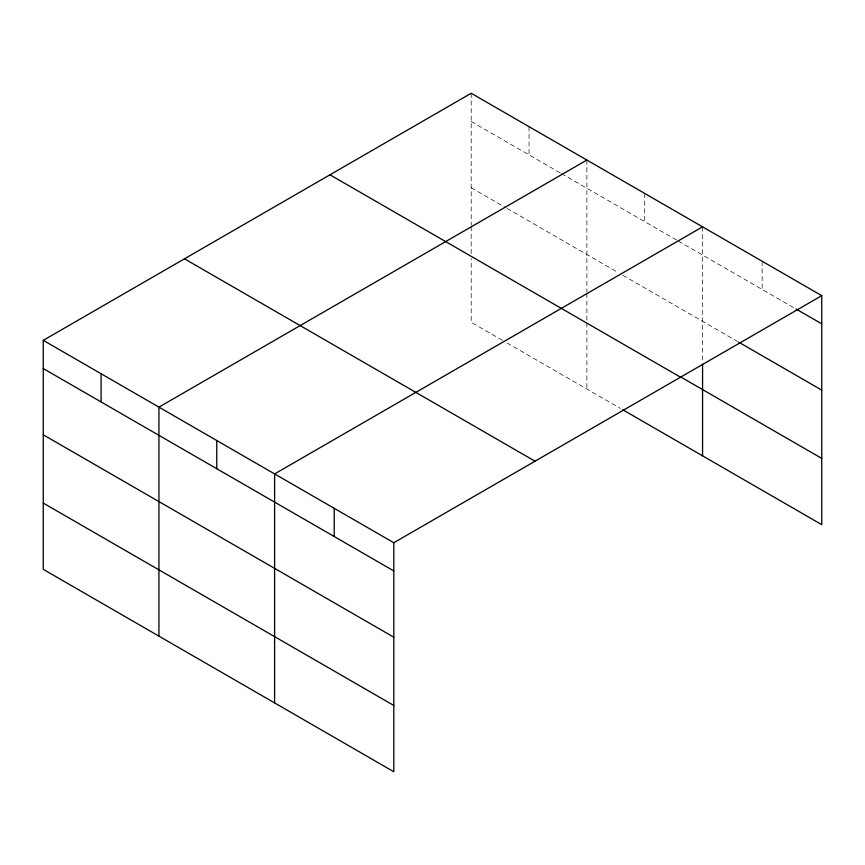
<?xml version="1.0" encoding="UTF-8"?>
<svg xmlns="http://www.w3.org/2000/svg" width="865" height="865" viewBox="0 0 865 865"><rect width="100%" height="100%" fill="white"/><g stroke="black" fill="none" stroke-linecap="round" stroke-linejoin="round"><path stroke-width="0.65" stroke-dasharray="4.33 3.24" d="M471.198 121.468L560.271 172.892M561.428 173.562L677.111 240.351M678.268 241.021L794.87 308.34M471.198 187.727L505.906 207.762M507.063 208.433L618.118 272.551M622.746 275.221L737.618 341.545M502.435 340.302L471.198 322.267L471.198 258.657M507.063 342.973L620.432 408.421M762.152 261.252L762.152 289.451M702.564 226.846L702.564 362.803M644.717 193.457L644.717 221.645M586.881 160.057L586.881 292.002M586.881 293.343L586.881 320.115M586.881 322.796L586.881 389.055M529.034 126.668L529.034 154.857M471.198 93.269L471.198 225.214M471.198 226.554L471.198 254.667"/><path stroke-width="1.3" d="M821.75 295.657L471.198 93.269L43.25 340.345L43.25 569.343L393.802 771.731L393.802 542.733L821.75 295.657L821.75 524.655L622.746 409.761M586.881 160.057L158.933 407.134L158.933 636.132M702.564 226.846L274.616 473.923L274.616 702.921M796.038 309.01L821.75 323.856M738.786 342.216L821.75 390.115M680.582 376.891L821.75 458.396M329.976 174.806L680.528 377.194M184.472 258.808L535.024 461.196M43.25 340.345L393.802 542.733M43.25 368.544L393.802 570.932M43.25 434.803L393.802 637.191M43.25 503.073L393.802 705.462M702.564 364.143L702.564 455.844M334.204 508.328L334.204 536.527M216.769 440.523L216.769 468.722M101.086 373.734L101.086 401.933"/></g></svg>
